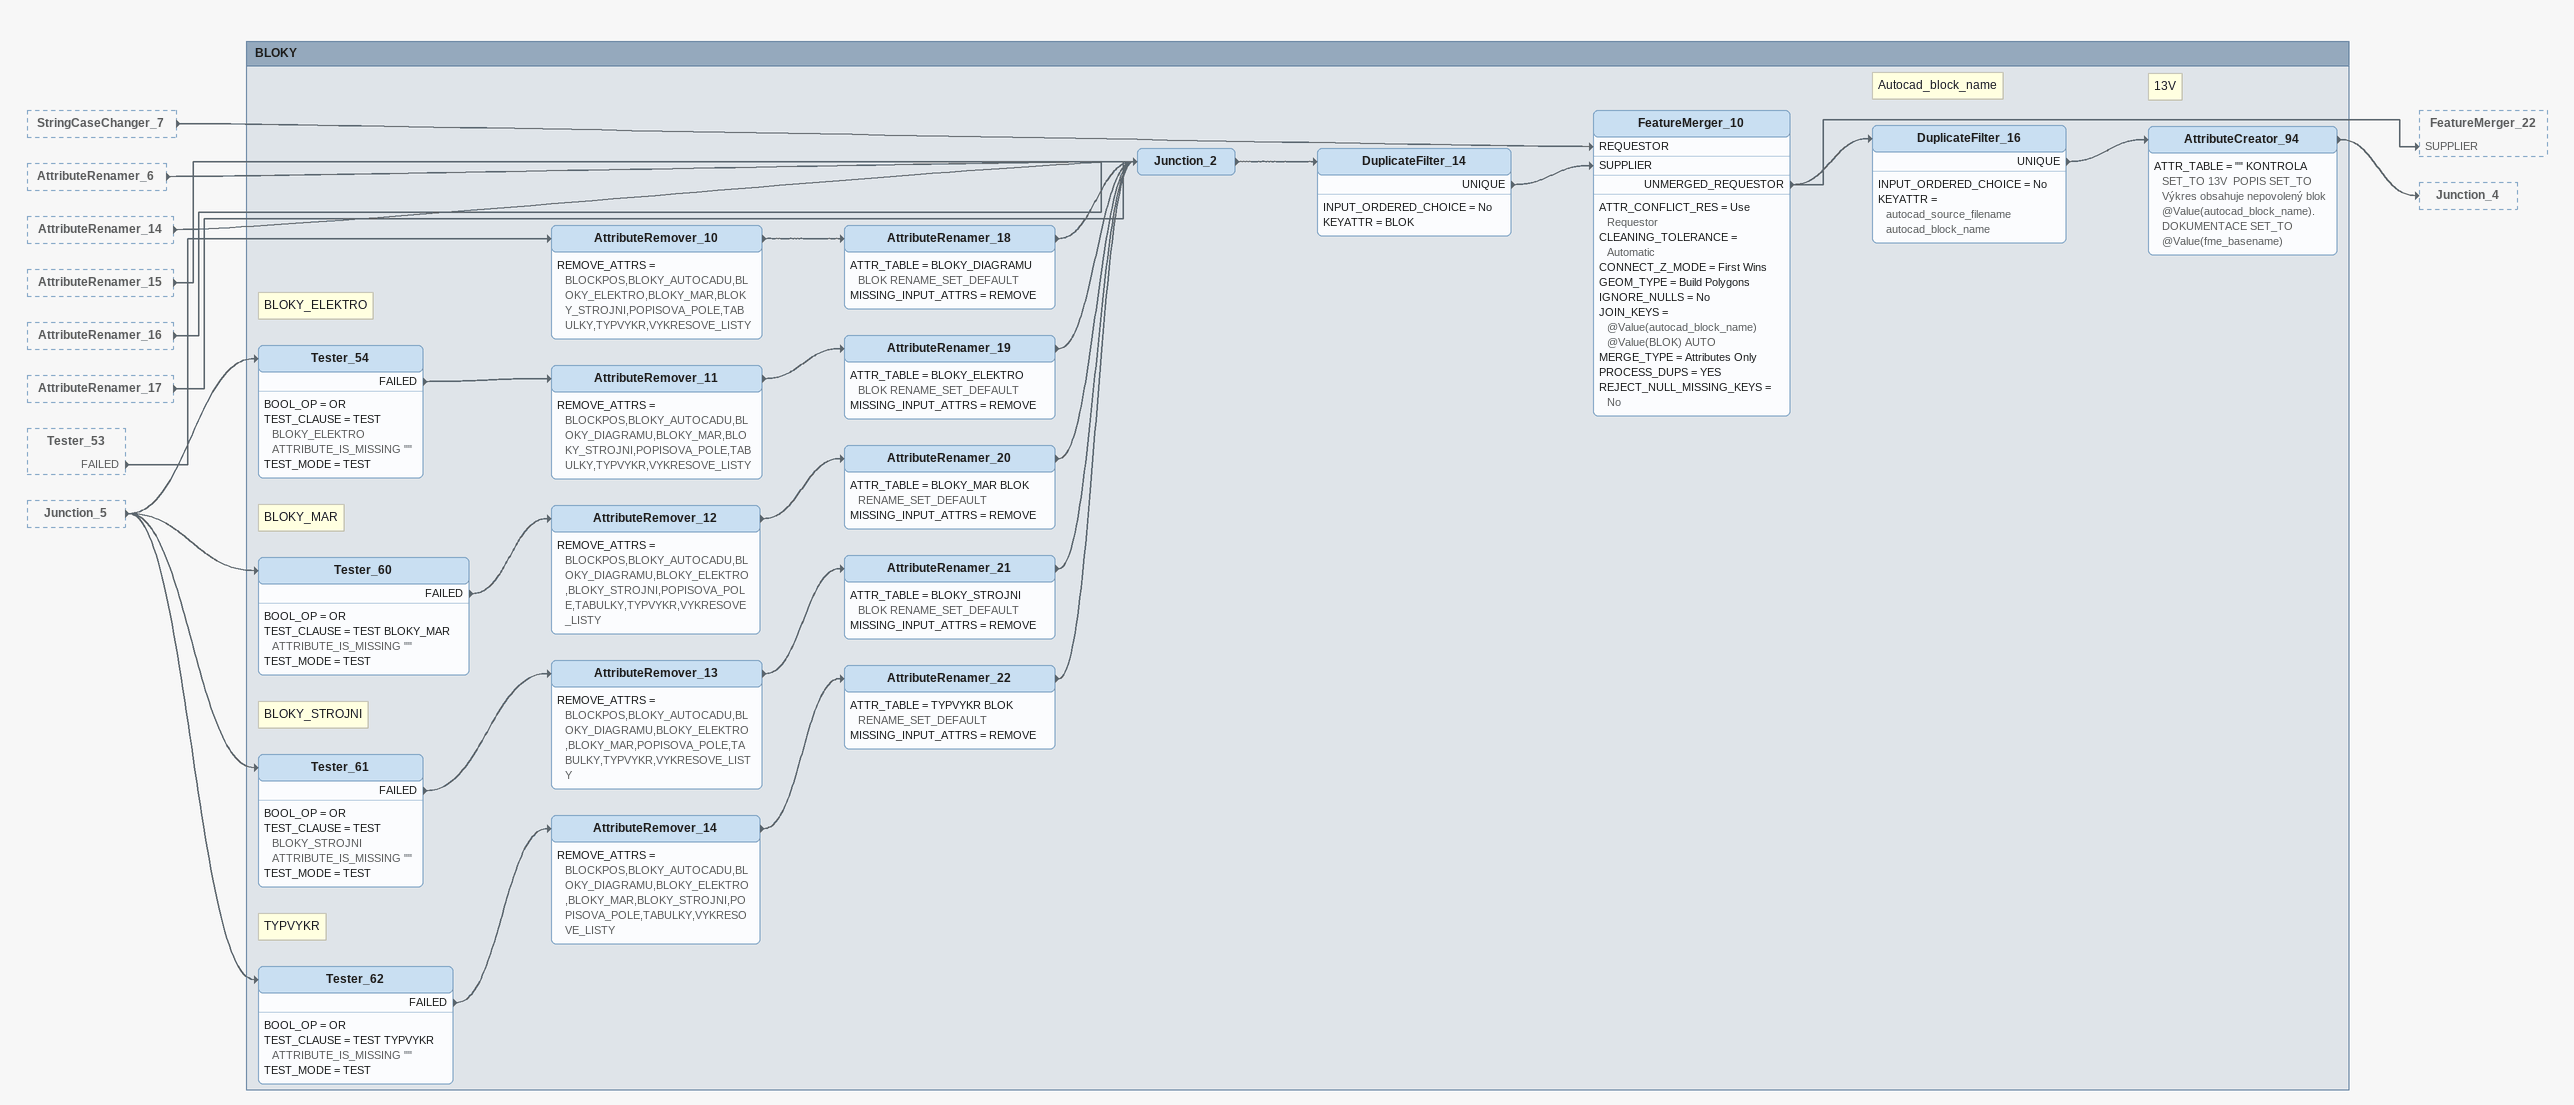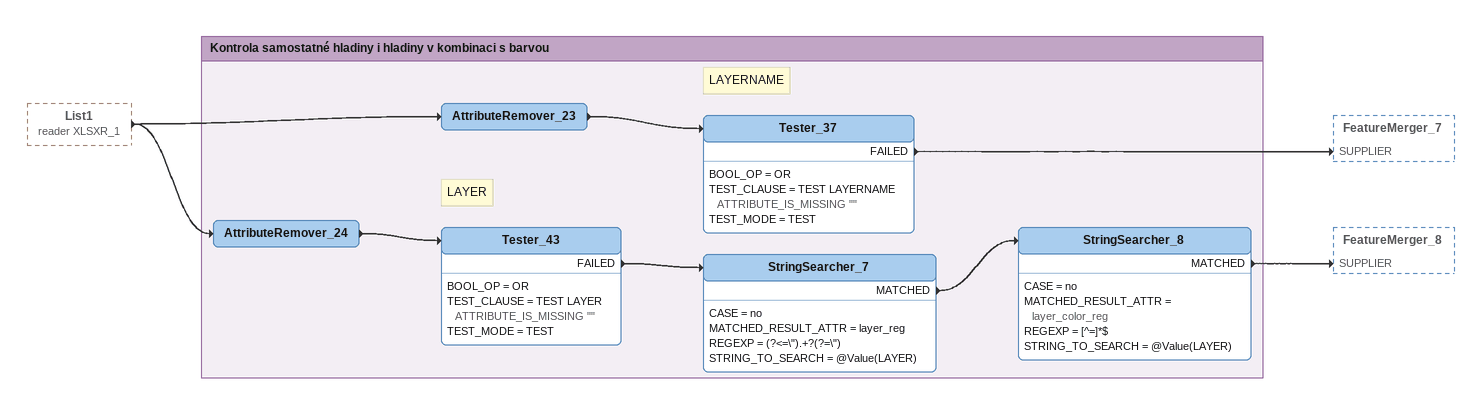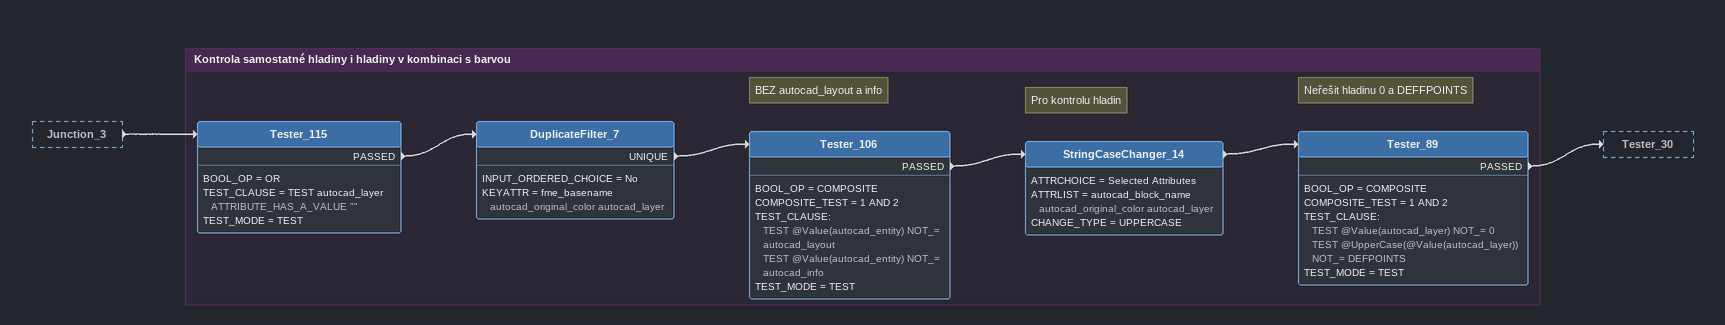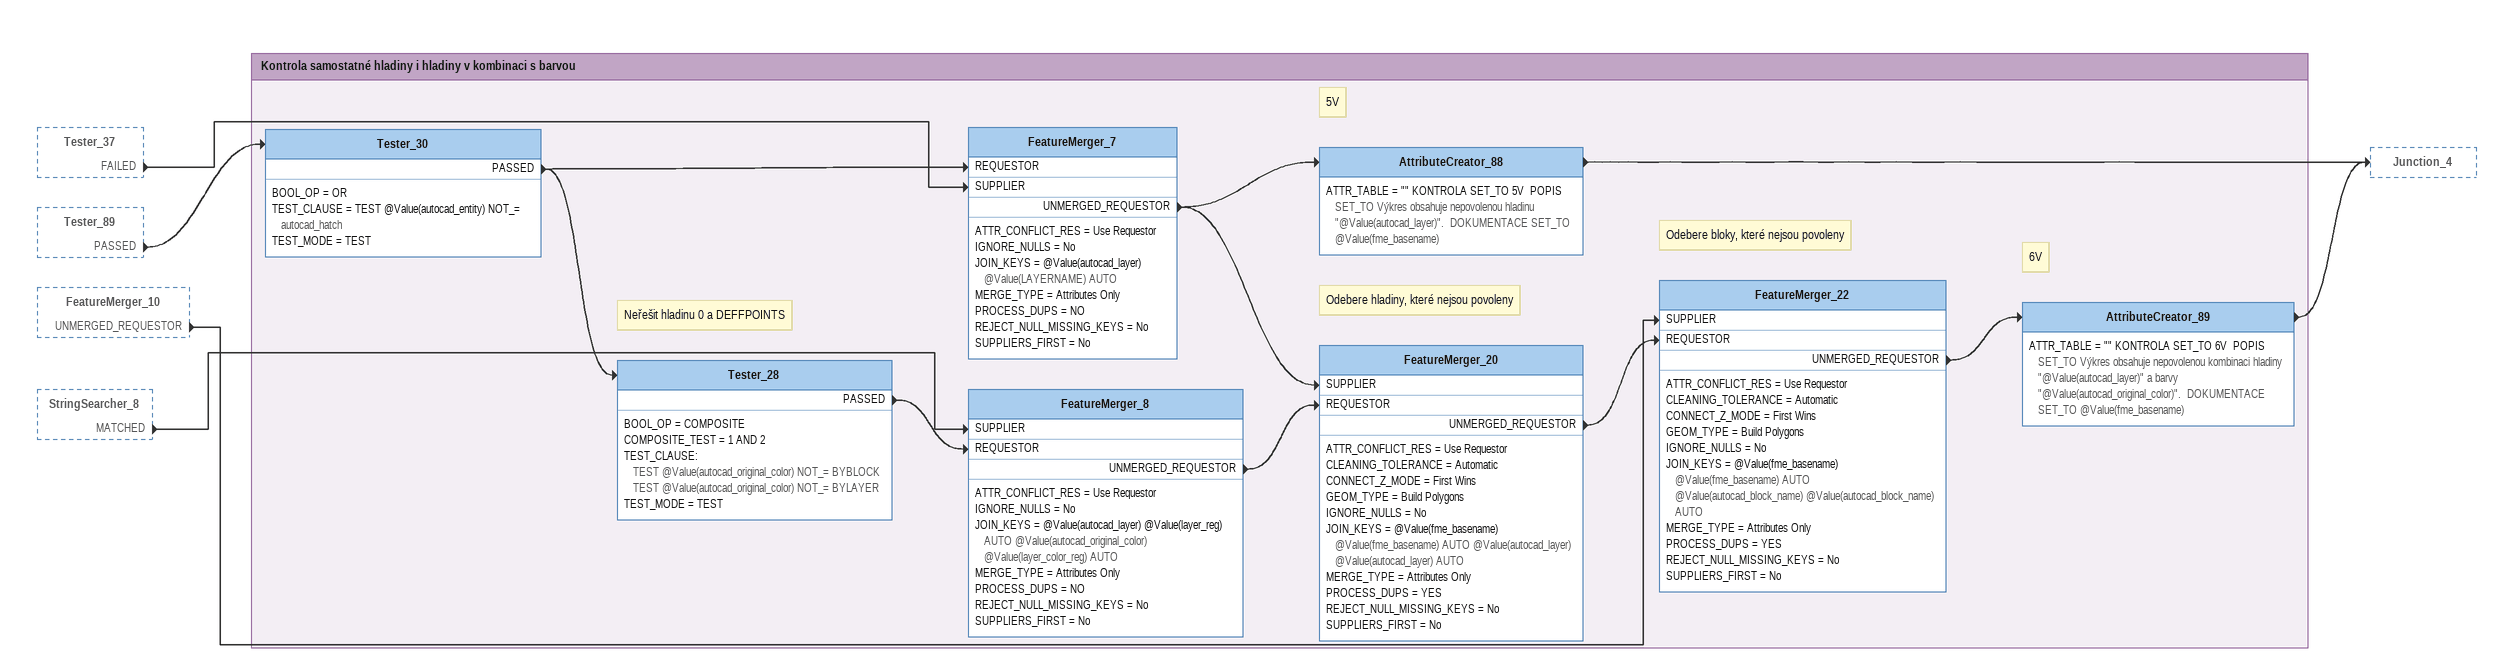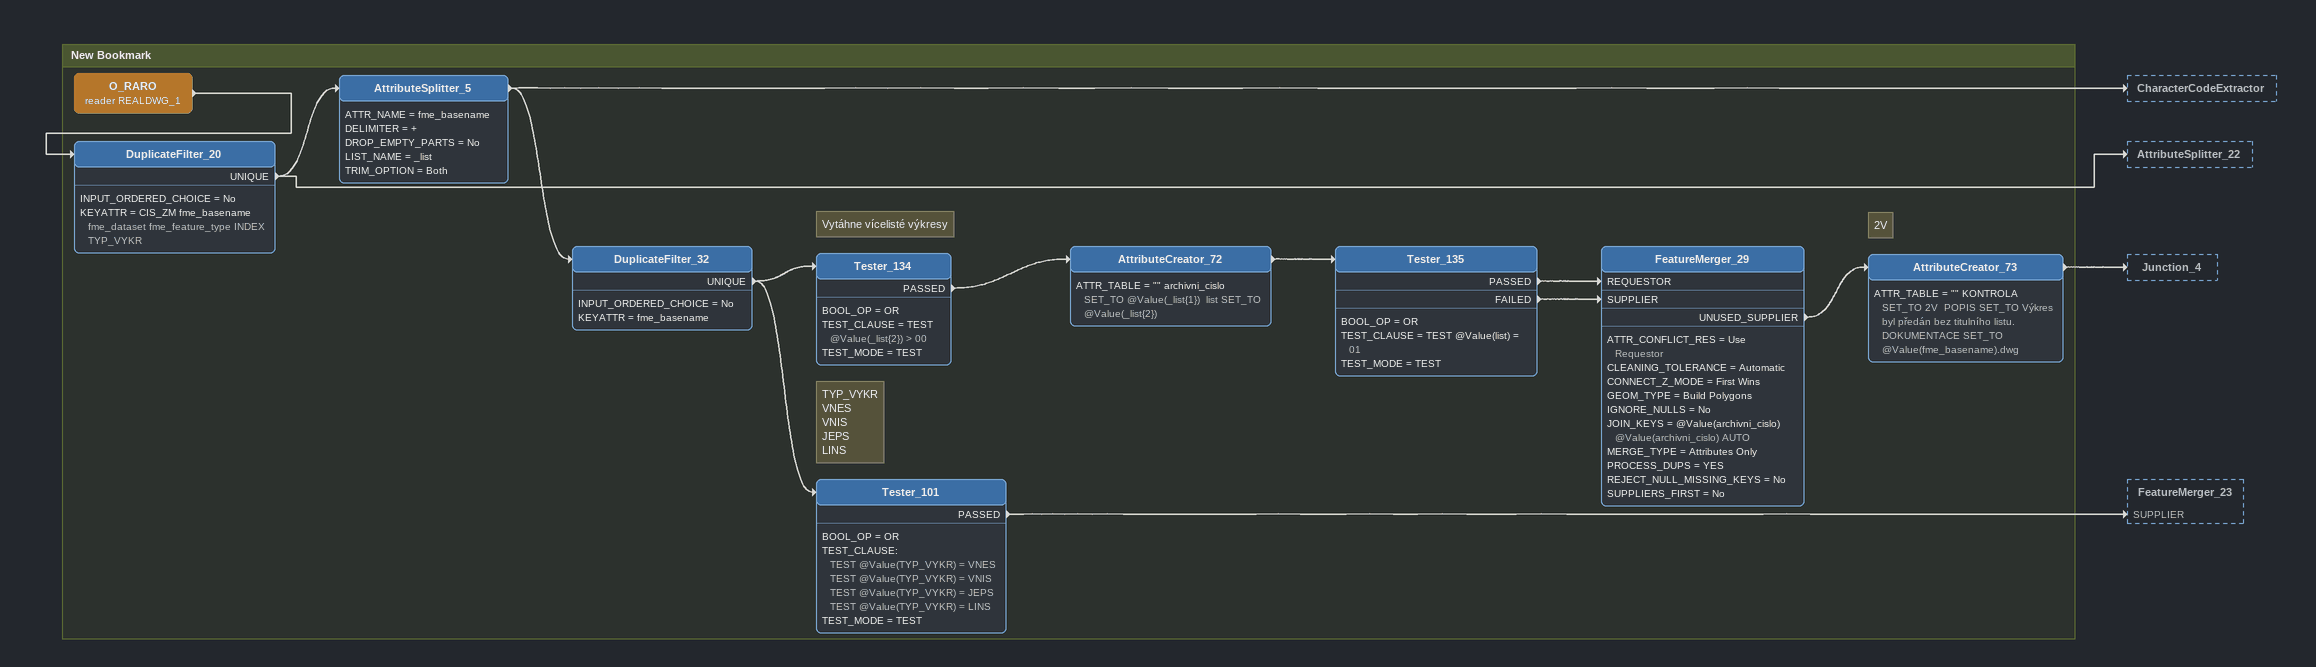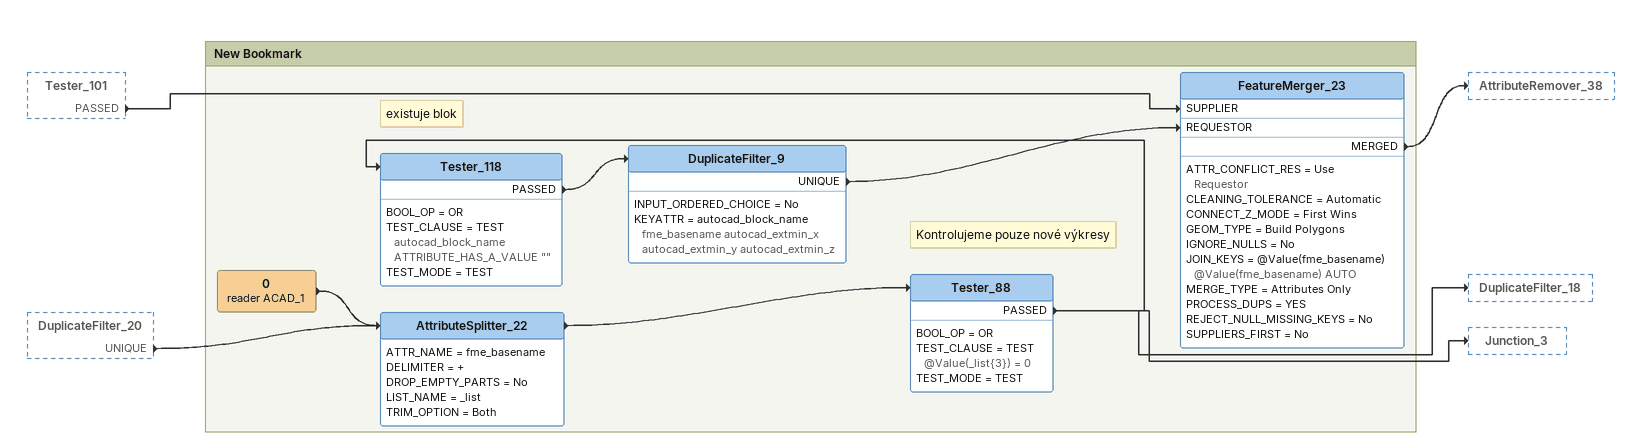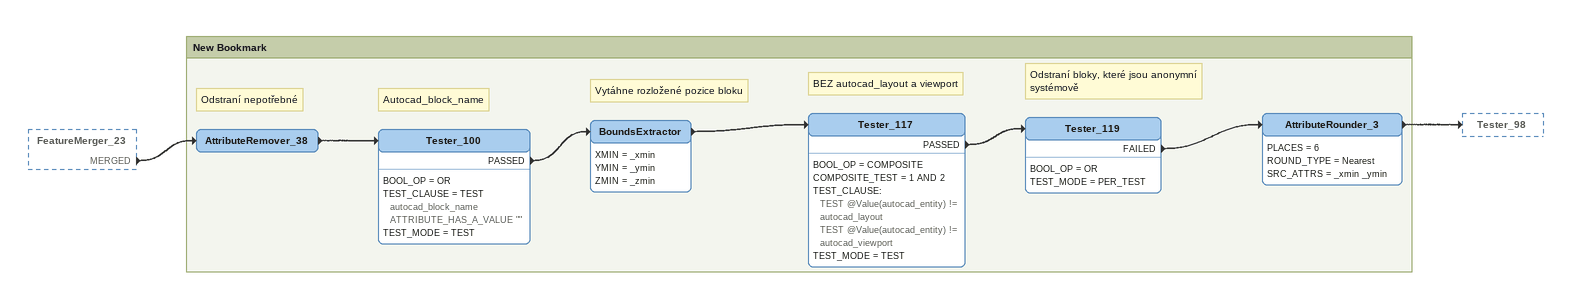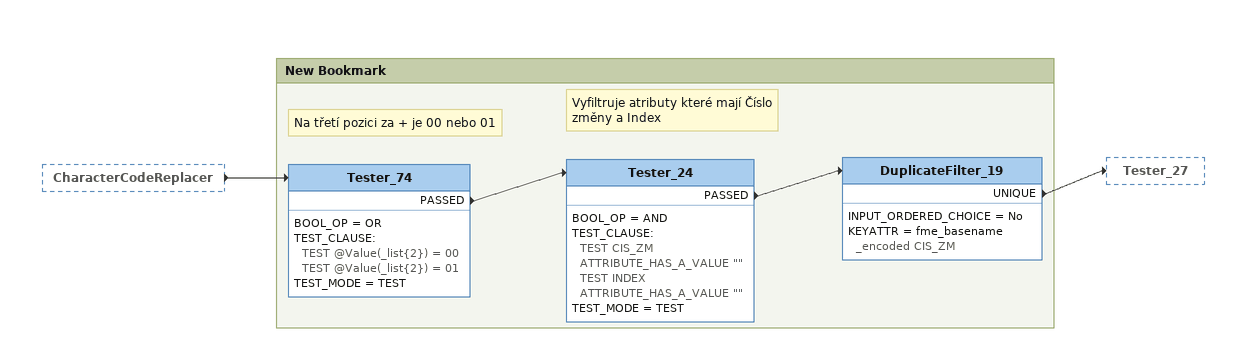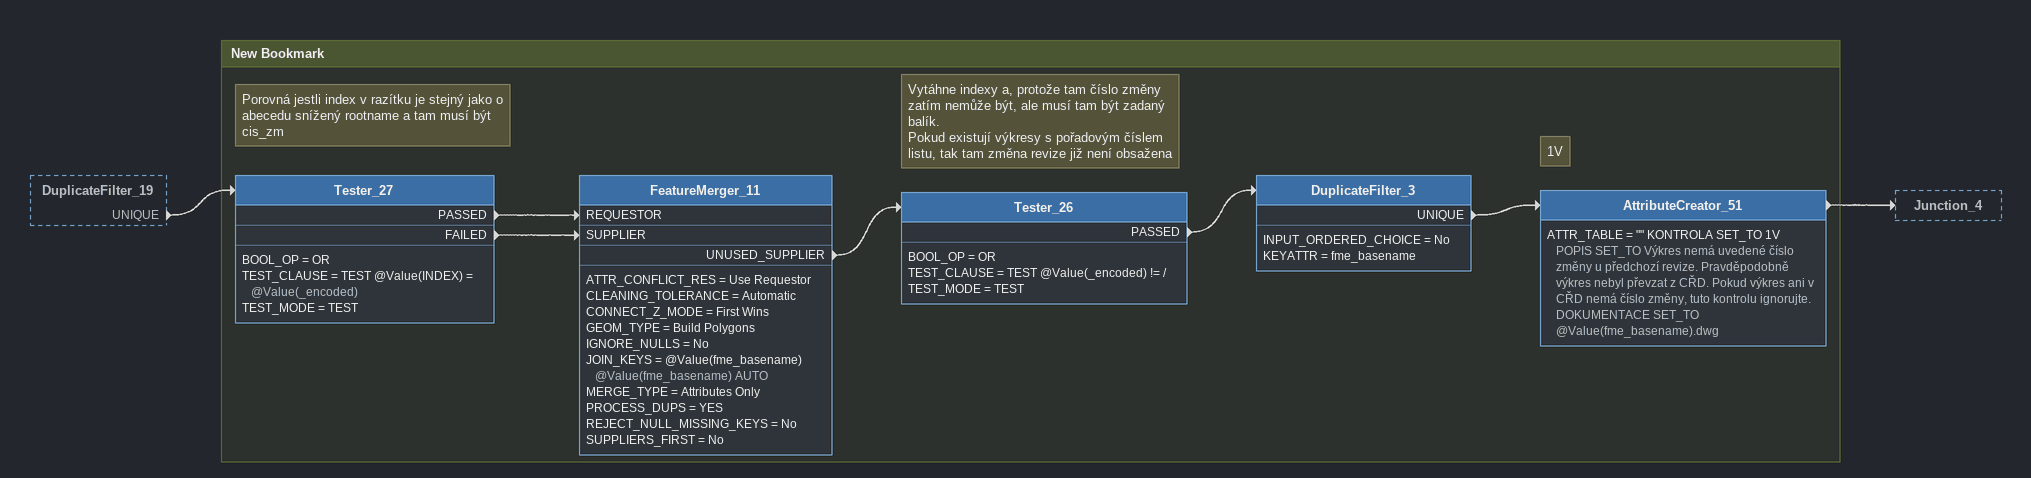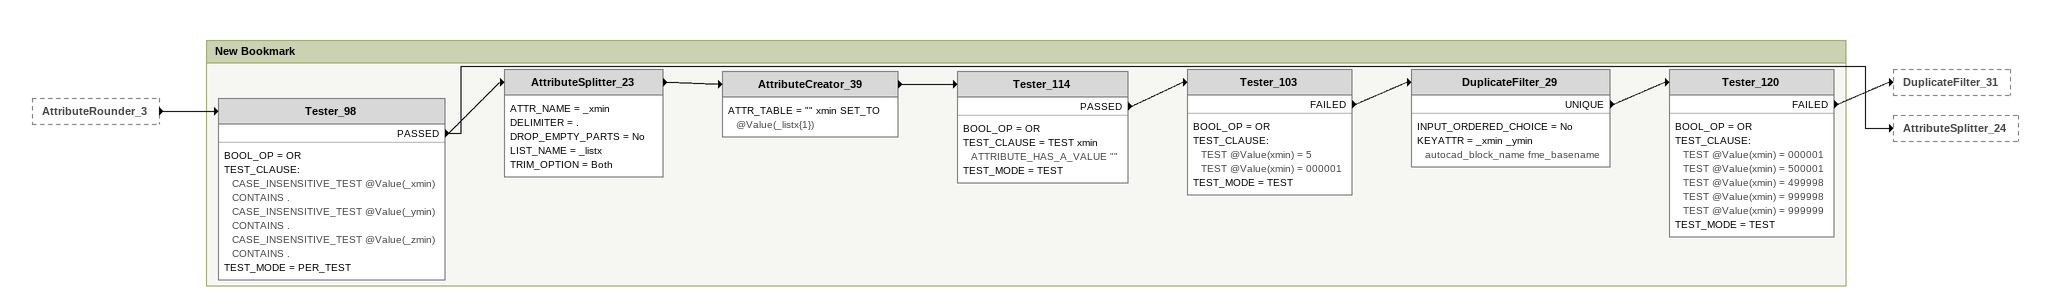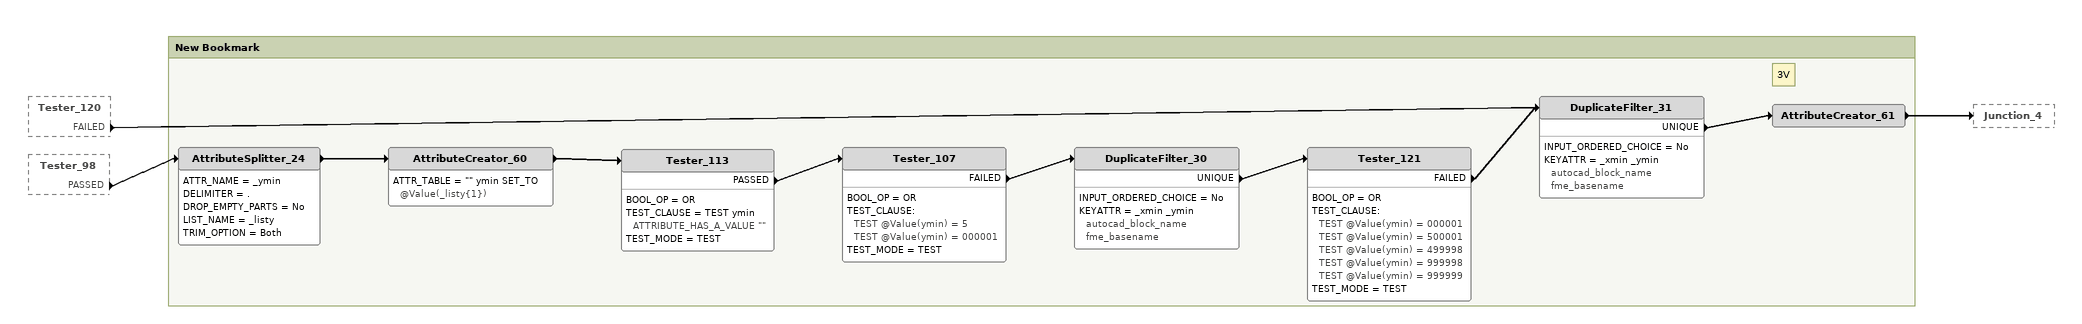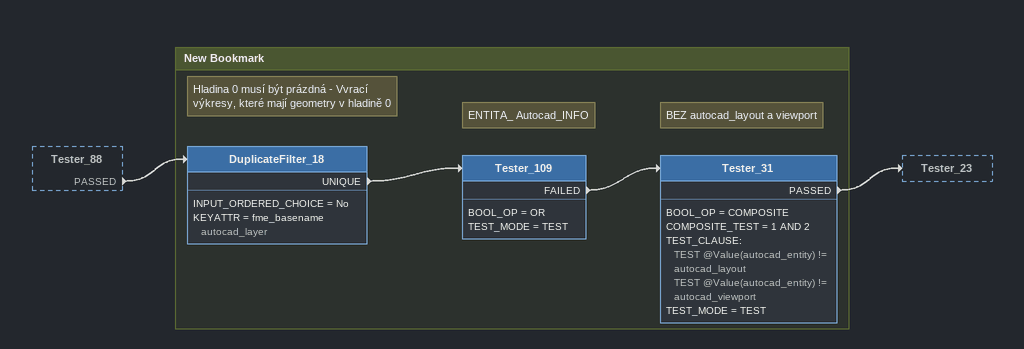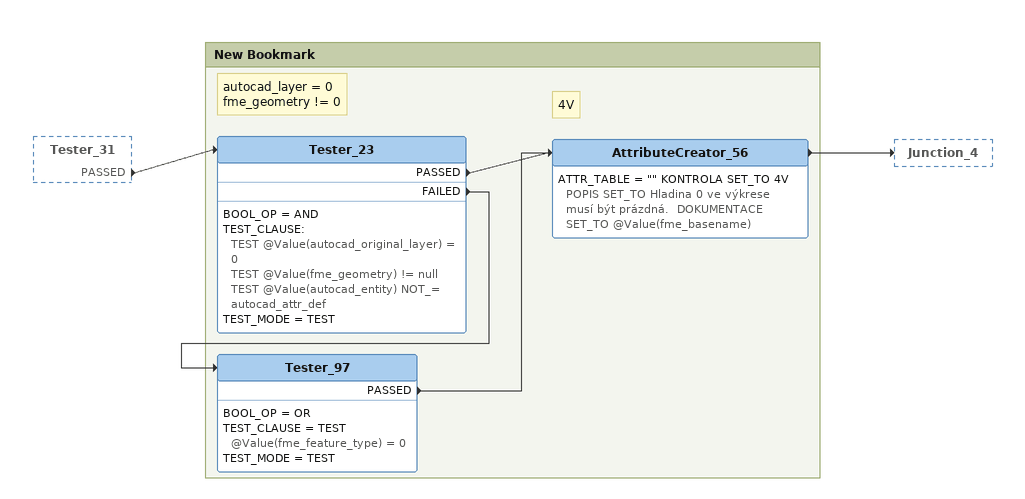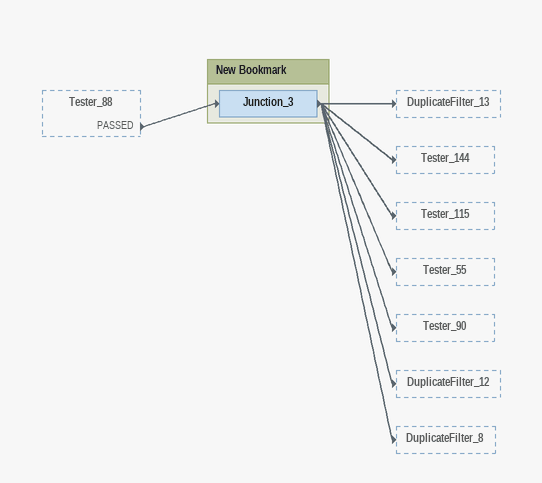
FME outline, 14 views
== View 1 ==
StringCaseChanger_7 [outside]
    -> FeatureMerger_10 [REQUESTOR]
AttributeRenamer_6 [outside]
    -> Junction_2
AttributeRenamer_14 [outside]
    -> Junction_2
AttributeRenamer_15 [outside]
    -> Junction_2
AttributeRenamer_16 [outside]
    -> Junction_2
AttributeRenamer_17 [outside]
    -> Junction_2
Tester_53 [outside]
    FAILED -> AttributeRemover_10
Junction_5 [outside]
    -> Tester_60
    -> Tester_61
    -> Tester_54
    -> Tester_62

Bookmark: BLOKY
AttributeRemover_10
    REMOVE_ATTRS = BLOCKPOS,BLOKY_AUTOCADU,BLOKY_ELEKTRO,BLOKY_MAR,BLOKY_STROJNI,POPISOVA_POLE,TABULKY,TYPVYKR,VYKRESOVE_LISTY
    -> AttributeRenamer_18
AttributeRenamer_18
    ATTR_TABLE = BLOKY_DIAGRAMU BLOK RENAME_SET_DEFAULT
    MISSING_INPUT_ATTRS = REMOVE
    -> Junction_2
Note: BLOKY_ELEKTRO
Tester_54
    BOOL_OP = OR
    TEST_CLAUSE = TEST BLOKY_ELEKTRO ATTRIBUTE_IS_MISSING ""
    TEST_MODE = TEST
    FAILED -> AttributeRemover_11
AttributeRemover_11
    REMOVE_ATTRS = BLOCKPOS,BLOKY_AUTOCADU,BLOKY_DIAGRAMU,BLOKY_MAR,BLOKY_STROJNI,POPISOVA_POLE,TABULKY,TYPVYKR,VYKRESOVE_LISTY
    -> AttributeRenamer_19
AttributeRenamer_19
    ATTR_TABLE = BLOKY_ELEKTRO BLOK RENAME_SET_DEFAULT
    MISSING_INPUT_ATTRS = REMOVE
    -> Junction_2
Note: BLOKY_MAR
Tester_60
    BOOL_OP = OR
    TEST_CLAUSE = TEST BLOKY_MAR ATTRIBUTE_IS_MISSING ""
    TEST_MODE = TEST
    FAILED -> AttributeRemover_12
AttributeRemover_12
    REMOVE_ATTRS = BLOCKPOS,BLOKY_AUTOCADU,BLOKY_DIAGRAMU,BLOKY_ELEKTRO,BLOKY_STROJNI,POPISOVA_POLE,TABULKY,TYPVYKR,VYKRESOVE_LISTY
    -> AttributeRenamer_20
AttributeRenamer_20
    ATTR_TABLE = BLOKY_MAR BLOK RENAME_SET_DEFAULT
    MISSING_INPUT_ATTRS = REMOVE
    -> Junction_2
Note: BLOKY_STROJNI
Tester_61
    BOOL_OP = OR
    TEST_CLAUSE = TEST BLOKY_STROJNI ATTRIBUTE_IS_MISSING ""
    TEST_MODE = TEST
    FAILED -> AttributeRemover_13
AttributeRemover_13
    REMOVE_ATTRS = BLOCKPOS,BLOKY_AUTOCADU,BLOKY_DIAGRAMU,BLOKY_ELEKTRO,BLOKY_MAR,POPISOVA_POLE,TABULKY,TYPVYKR,VYKRESOVE_LISTY
    -> AttributeRenamer_21
AttributeRenamer_21
    ATTR_TABLE = BLOKY_STROJNI BLOK RENAME_SET_DEFAULT
    MISSING_INPUT_ATTRS = REMOVE
    -> Junction_2
Note: TYPVYKR
Tester_62
    BOOL_OP = OR
    TEST_CLAUSE = TEST TYPVYKR ATTRIBUTE_IS_MISSING ""
    TEST_MODE = TEST
    FAILED -> AttributeRemover_14
AttributeRemover_14
    REMOVE_ATTRS = BLOCKPOS,BLOKY_AUTOCADU,BLOKY_DIAGRAMU,BLOKY_ELEKTRO,BLOKY_MAR,BLOKY_STROJNI,POPISOVA_POLE,TABULKY,VYKRESOVE_LISTY
    -> AttributeRenamer_22
AttributeRenamer_22
    ATTR_TABLE = TYPVYKR BLOK RENAME_SET_DEFAULT
    MISSING_INPUT_ATTRS = REMOVE
    -> Junction_2
Junction_2
    -> DuplicateFilter_14
DuplicateFilter_14
    INPUT_ORDERED_CHOICE = No
    KEYATTR = BLOK
    UNIQUE -> FeatureMerger_10 [SUPPLIER]
FeatureMerger_10
    ATTR_CONFLICT_RES = Use Requestor
    CLEANING_TOLERANCE = Automatic
    CONNECT_Z_MODE = First Wins
    GEOM_TYPE = Build Polygons
    IGNORE_NULLS = No
    JOIN_KEYS = @Value(autocad_block_name) @Value(BLOK) AUTO
    MERGE_TYPE = Attributes Only
    PROCESS_DUPS = YES
    REJECT_NULL_MISSING_KEYS = No
    UNMERGED_REQUESTOR -> DuplicateFilter_16
    UNMERGED_REQUESTOR -> FeatureMerger_22 [SUPPLIER]
Note: Autocad_block_name
DuplicateFilter_16
    INPUT_ORDERED_CHOICE = No
    KEYATTR = autocad_source_filename autocad_block_name
    UNIQUE -> AttributeCreator_94
Note: 13V
AttributeCreator_94
    ATTR_TABLE = "" KONTROLA SET_TO 13V  POPIS SET_TO Výkres obsahuje nepovolený blok @Value(autocad_block_name).   DOKUMENTACE SET_TO @Value(fme_basename)
    -> Junction_4

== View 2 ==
List1 (reader XLSXR_1) [outside]
    -> AttributeRemover_23
    -> AttributeRemover_24

Bookmark: Kontrola samostatné hladiny i hladiny v kombinaci s barvou
AttributeRemover_23
    -> Tester_37
Note: LAYERNAME
Tester_37
    BOOL_OP = OR
    TEST_CLAUSE = TEST LAYERNAME ATTRIBUTE_IS_MISSING ""
    TEST_MODE = TEST
    FAILED -> FeatureMerger_7 [SUPPLIER]
AttributeRemover_24
    -> Tester_43
Note: LAYER
Tester_43
    BOOL_OP = OR
    TEST_CLAUSE = TEST LAYER ATTRIBUTE_IS_MISSING ""
    TEST_MODE = TEST
    FAILED -> StringSearcher_7
StringSearcher_7
    CASE = no
    MATCHED_RESULT_ATTR = layer_reg
    REGEXP = (?<=\").+?(?=\")
    STRING_TO_SEARCH = @Value(LAYER)
    MATCHED -> StringSearcher_8
StringSearcher_8
    CASE = no
    MATCHED_RESULT_ATTR = layer_color_reg
    REGEXP = [^=]*$
    STRING_TO_SEARCH = @Value(LAYER)
    MATCHED -> FeatureMerger_8 [SUPPLIER]

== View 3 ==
Junction_3 [outside]
    -> Tester_115

Bookmark: Kontrola samostatné hladiny i hladiny v kombinaci s barvou
Tester_115
    BOOL_OP = OR
    TEST_CLAUSE = TEST autocad_layer ATTRIBUTE_HAS_A_VALUE ""
    TEST_MODE = TEST
    PASSED -> DuplicateFilter_7
DuplicateFilter_7
    INPUT_ORDERED_CHOICE = No
    KEYATTR = fme_basename autocad_original_color autocad_layer
    UNIQUE -> Tester_106
Note: BEZ autocad_layout a info
Tester_106
    BOOL_OP = COMPOSITE
    COMPOSITE_TEST = 1 AND 2
    TEST_CLAUSE:
      TEST @Value(autocad_entity) NOT_= autocad_layout
      TEST @Value(autocad_entity) NOT_= autocad_info
    TEST_MODE = TEST
    PASSED -> StringCaseChanger_14
Note: Pro kontrolu hladin
StringCaseChanger_14
    ATTRCHOICE = Selected Attributes
    ATTRLIST = autocad_block_name autocad_original_color autocad_layer
    CHANGE_TYPE = UPPERCASE
    -> Tester_89
Note: Neřešit hladinu 0 a DEFFPOINTS
Tester_89
    BOOL_OP = COMPOSITE
    COMPOSITE_TEST = 1 AND 2
    TEST_CLAUSE:
      TEST @Value(autocad_layer) NOT_= 0
      TEST @UpperCase(@Value(autocad_layer)) NOT_= DEFPOINTS
    TEST_MODE = TEST
    PASSED -> Tester_30

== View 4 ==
Tester_37 [outside]
    FAILED -> FeatureMerger_7 [SUPPLIER]
Tester_89 [outside]
    PASSED -> Tester_30
FeatureMerger_10 [outside]
    UNMERGED_REQUESTOR -> FeatureMerger_22 [SUPPLIER]
StringSearcher_8 [outside]
    MATCHED -> FeatureMerger_8 [SUPPLIER]

Bookmark: Kontrola samostatné hladiny i hladiny v kombinaci s barvou
Tester_30
    BOOL_OP = OR
    TEST_CLAUSE = TEST @Value(autocad_entity) NOT_= autocad_hatch
    TEST_MODE = TEST
    PASSED -> Tester_28
    PASSED -> FeatureMerger_7 [REQUESTOR]
FeatureMerger_7
    ATTR_CONFLICT_RES = Use Requestor
    IGNORE_NULLS = No
    JOIN_KEYS = @Value(autocad_layer) @Value(LAYERNAME) AUTO
    MERGE_TYPE = Attributes Only
    PROCESS_DUPS = NO
    REJECT_NULL_MISSING_KEYS = No
    SUPPLIERS_FIRST = No
    UNMERGED_REQUESTOR -> FeatureMerger_20 [SUPPLIER]
    UNMERGED_REQUESTOR -> AttributeCreator_88
Note: 5V
AttributeCreator_88
    ATTR_TABLE = "" KONTROLA SET_TO 5V  POPIS SET_TO Výkres obsahuje nepovolenou hladinu "@Value(autocad_layer)".  DOKUMENTACE SET_TO @Value(fme_basename)
    -> Junction_4
Note: Neřešit hladinu 0 a DEFFPOINTS
Tester_28
    BOOL_OP = COMPOSITE
    COMPOSITE_TEST = 1 AND 2
    TEST_CLAUSE:
      TEST @Value(autocad_original_color) NOT_= BYBLOCK
      TEST @Value(autocad_original_color) NOT_= BYLAYER
    TEST_MODE = TEST
    PASSED -> FeatureMerger_8 [REQUESTOR]
FeatureMerger_8
    ATTR_CONFLICT_RES = Use Requestor
    IGNORE_NULLS = No
    JOIN_KEYS = @Value(autocad_layer) @Value(layer_reg) AUTO @Value(autocad_original_color) @Value(layer_color_reg) AUTO
    MERGE_TYPE = Attributes Only
    PROCESS_DUPS = NO
    REJECT_NULL_MISSING_KEYS = No
    SUPPLIERS_FIRST = No
    UNMERGED_REQUESTOR -> FeatureMerger_20 [REQUESTOR]
Note: Odebere hladiny, které nejsou povoleny
FeatureMerger_20
    ATTR_CONFLICT_RES = Use Requestor
    CLEANING_TOLERANCE = Automatic
    CONNECT_Z_MODE = First Wins
    GEOM_TYPE = Build Polygons
    IGNORE_NULLS = No
    JOIN_KEYS = @Value(fme_basename) @Value(fme_basename) AUTO @Value(autocad_layer) @Value(autocad_layer) AUTO
    MERGE_TYPE = Attributes Only
    PROCESS_DUPS = YES
    REJECT_NULL_MISSING_KEYS = No
    SUPPLIERS_FIRST = No
    UNMERGED_REQUESTOR -> FeatureMerger_22 [REQUESTOR]
Note: Odebere bloky, které nejsou povoleny
FeatureMerger_22
    ATTR_CONFLICT_RES = Use Requestor
    CLEANING_TOLERANCE = Automatic
    CONNECT_Z_MODE = First Wins
    GEOM_TYPE = Build Polygons
    IGNORE_NULLS = No
    JOIN_KEYS = @Value(fme_basename) @Value(fme_basename) AUTO @Value(autocad_block_name) @Value(autocad_block_name) AUTO
    MERGE_TYPE = Attributes Only
    PROCESS_DUPS = YES
    REJECT_NULL_MISSING_KEYS = No
    SUPPLIERS_FIRST = No
    UNMERGED_REQUESTOR -> AttributeCreator_89
Note: 6V
AttributeCreator_89
    ATTR_TABLE = "" KONTROLA SET_TO 6V  POPIS SET_TO Výkres obsahuje nepovolenou kombinaci hladiny "@Value(autocad_layer)" a barvy "@Value(autocad_original_color)".  DOKUMENTACE SET_TO @Value(fme_basename)
    -> Junction_4

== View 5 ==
Bookmark: New Bookmark
O_RARO (reader REALDWG_1)
    -> DuplicateFilter_20
DuplicateFilter_20
    INPUT_ORDERED_CHOICE = No
    KEYATTR = CIS_ZM fme_basename fme_dataset fme_feature_type INDEX TYP_VYKR
    UNIQUE -> AttributeSplitter_5
    UNIQUE -> AttributeSplitter_22
AttributeSplitter_5
    ATTR_NAME = fme_basename
    DELIMITER = +
    DROP_EMPTY_PARTS = No
    LIST_NAME = _list
    TRIM_OPTION = Both
    -> CharacterCodeExtractor
    -> DuplicateFilter_32
DuplicateFilter_32
    INPUT_ORDERED_CHOICE = No
    KEYATTR = fme_basename
    UNIQUE -> Tester_134
    UNIQUE -> Tester_101
Note: Vytáhne vícelisté výkresy
Tester_134
    BOOL_OP = OR
    TEST_CLAUSE = TEST @Value(_list{2}) > 00
    TEST_MODE = TEST
    PASSED -> AttributeCreator_72
AttributeCreator_72
    ATTR_TABLE = "" archivni_cislo SET_TO @Value(_list{1})  list SET_TO @Value(_list{2})
    -> Tester_135
Tester_135
    BOOL_OP = OR
    TEST_CLAUSE = TEST @Value(list) = 01
    TEST_MODE = TEST
    PASSED -> FeatureMerger_29 [REQUESTOR]
    FAILED -> FeatureMerger_29 [SUPPLIER]
FeatureMerger_29
    ATTR_CONFLICT_RES = Use Requestor
    CLEANING_TOLERANCE = Automatic
    CONNECT_Z_MODE = First Wins
    GEOM_TYPE = Build Polygons
    IGNORE_NULLS = No
    JOIN_KEYS = @Value(archivni_cislo) @Value(archivni_cislo) AUTO
    MERGE_TYPE = Attributes Only
    PROCESS_DUPS = YES
    REJECT_NULL_MISSING_KEYS = No
    SUPPLIERS_FIRST = No
    UNUSED_SUPPLIER -> AttributeCreator_73
Note: 2V
AttributeCreator_73
    ATTR_TABLE = "" KONTROLA SET_TO 2V  POPIS SET_TO Výkres byl předán bez titulního listu.  DOKUMENTACE SET_TO @Value(fme_basename).dwg
    -> Junction_4
Note: TYP_VYKR / VNES / VNIS / JEPS / LINS
Tester_101
    BOOL_OP = OR
    TEST_CLAUSE:
      TEST @Value(TYP_VYKR) = VNES
      TEST @Value(TYP_VYKR) = VNIS
      TEST @Value(TYP_VYKR) = JEPS
      TEST @Value(TYP_VYKR) = LINS
    TEST_MODE = TEST
    PASSED -> FeatureMerger_23 [SUPPLIER]

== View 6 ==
Tester_101 [outside]
    PASSED -> FeatureMerger_23 [SUPPLIER]
DuplicateFilter_20 [outside]
    UNIQUE -> AttributeSplitter_22

Bookmark: New Bookmark
0 (reader ACAD_1)
    -> AttributeSplitter_22
AttributeSplitter_22
    ATTR_NAME = fme_basename
    DELIMITER = +
    DROP_EMPTY_PARTS = No
    LIST_NAME = _list
    TRIM_OPTION = Both
    -> Tester_88
Note: Kontrolujeme pouze nové výkresy
Tester_88
    BOOL_OP = OR
    TEST_CLAUSE = TEST @Value(_list{3}) = 0
    TEST_MODE = TEST
    PASSED -> DuplicateFilter_18
    PASSED -> Tester_118
    PASSED -> Junction_3
Note: existuje blok
Tester_118
    BOOL_OP = OR
    TEST_CLAUSE = TEST autocad_block_name ATTRIBUTE_HAS_A_VALUE ""
    TEST_MODE = TEST
    PASSED -> DuplicateFilter_9
DuplicateFilter_9
    INPUT_ORDERED_CHOICE = No
    KEYATTR = autocad_block_name fme_basename autocad_extmin_x autocad_extmin_y autocad_extmin_z
    UNIQUE -> FeatureMerger_23 [REQUESTOR]
FeatureMerger_23
    ATTR_CONFLICT_RES = Use Requestor
    CLEANING_TOLERANCE = Automatic
    CONNECT_Z_MODE = First Wins
    GEOM_TYPE = Build Polygons
    IGNORE_NULLS = No
    JOIN_KEYS = @Value(fme_basename) @Value(fme_basename) AUTO
    MERGE_TYPE = Attributes Only
    PROCESS_DUPS = YES
    REJECT_NULL_MISSING_KEYS = No
    SUPPLIERS_FIRST = No
    MERGED -> AttributeRemover_38

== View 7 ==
FeatureMerger_23 [outside]
    MERGED -> AttributeRemover_38

Bookmark: New Bookmark
Note: Odstraní nepotřebné
AttributeRemover_38
    -> Tester_100
Note: Autocad_block_name
Tester_100
    BOOL_OP = OR
    TEST_CLAUSE = TEST autocad_block_name ATTRIBUTE_HAS_A_VALUE ""
    TEST_MODE = TEST
    PASSED -> BoundsExtractor
Note: Vytáhne rozložené pozice bloku
BoundsExtractor
    XMIN = _xmin
    YMIN = _ymin
    ZMIN = _zmin
    -> Tester_117
Note: BEZ autocad_layout a viewport
Tester_117
    BOOL_OP = COMPOSITE
    COMPOSITE_TEST = 1 AND 2
    TEST_CLAUSE:
      TEST @Value(autocad_entity) != autocad_layout
      TEST @Value(autocad_entity) != autocad_viewport
    TEST_MODE = TEST
    PASSED -> Tester_119
Note: Odstraní bloky, které jsou anonymní systémově
Tester_119
    BOOL_OP = OR
    TEST_MODE = PER_TEST
    FAILED -> AttributeRounder_3
AttributeRounder_3
    PLACES = 6
    ROUND_TYPE = Nearest
    SRC_ATTRS = _xmin _ymin
    -> Tester_98

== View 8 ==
CharacterCodeReplacer [outside]
    -> Tester_74

Bookmark: New Bookmark
Note: Na třetí pozici za + je 00 nebo 01
Tester_74
    BOOL_OP = OR
    TEST_CLAUSE:
      TEST @Value(_list{2}) = 00
      TEST @Value(_list{2}) = 01
    TEST_MODE = TEST
    PASSED -> Tester_24
Note: Vyfiltruje atributy které mají Číslo změny a Index
Tester_24
    BOOL_OP = AND
    TEST_CLAUSE:
      TEST CIS_ZM ATTRIBUTE_HAS_A_VALUE ""
      TEST INDEX ATTRIBUTE_HAS_A_VALUE ""
    TEST_MODE = TEST
    PASSED -> DuplicateFilter_19
DuplicateFilter_19
    INPUT_ORDERED_CHOICE = No
    KEYATTR = fme_basename _encoded CIS_ZM
    UNIQUE -> Tester_27

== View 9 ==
DuplicateFilter_19 [outside]
    UNIQUE -> Tester_27

Bookmark: New Bookmark
Note: Porovná jestli index v razítku je stejný jako o abecedu snížený rootname a tam musí být cis_zm
Tester_27
    BOOL_OP = OR
    TEST_CLAUSE = TEST @Value(INDEX) = @Value(_encoded)
    TEST_MODE = TEST
    PASSED -> FeatureMerger_11 [REQUESTOR]
    FAILED -> FeatureMerger_11 [SUPPLIER]
FeatureMerger_11
    ATTR_CONFLICT_RES = Use Requestor
    CLEANING_TOLERANCE = Automatic
    CONNECT_Z_MODE = First Wins
    GEOM_TYPE = Build Polygons
    IGNORE_NULLS = No
    JOIN_KEYS = @Value(fme_basename) @Value(fme_basename) AUTO
    MERGE_TYPE = Attributes Only
    PROCESS_DUPS = YES
    REJECT_NULL_MISSING_KEYS = No
    SUPPLIERS_FIRST = No
    UNUSED_SUPPLIER -> Tester_26
Note: Vytáhne indexy a, protože tam číslo změny zatím nemůže být, ale musí tam být zadaný balík. / Pokud existují výkresy s pořadovým číslem listu, tak tam změna revize již není obsažena
Tester_26
    BOOL_OP = OR
    TEST_CLAUSE = TEST @Value(_encoded) != /
    TEST_MODE = TEST
    PASSED -> DuplicateFilter_3
DuplicateFilter_3
    INPUT_ORDERED_CHOICE = No
    KEYATTR = fme_basename
    UNIQUE -> AttributeCreator_51
Note: 1V
AttributeCreator_51
    ATTR_TABLE = "" KONTROLA SET_TO 1V  POPIS SET_TO Výkres nemá uvedené číslo změny u předchozí revize. Pravděpodobně výkres nebyl převzat z CŘD. Pokud výkres ani v CŘD nemá číslo změny, tuto kontrolu ignorujte.  DOKUMENTACE SET_TO @Value(fme_basename).dwg
    -> Junction_4

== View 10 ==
AttributeRounder_3 [outside]
    -> Tester_98

Bookmark: New Bookmark
Tester_98
    BOOL_OP = OR
    TEST_CLAUSE:
      CASE_INSENSITIVE_TEST @Value(_xmin) CONTAINS .
      CASE_INSENSITIVE_TEST @Value(_ymin) CONTAINS .
      CASE_INSENSITIVE_TEST @Value(_zmin) CONTAINS .
    TEST_MODE = PER_TEST
    PASSED -> AttributeSplitter_23
    PASSED -> AttributeSplitter_24
AttributeSplitter_23
    ATTR_NAME = _xmin
    DELIMITER = .
    DROP_EMPTY_PARTS = No
    LIST_NAME = _listx
    TRIM_OPTION = Both
    -> AttributeCreator_39
AttributeCreator_39
    ATTR_TABLE = "" xmin SET_TO @Value(_listx{1})
    -> Tester_114
Tester_114
    BOOL_OP = OR
    TEST_CLAUSE = TEST xmin ATTRIBUTE_HAS_A_VALUE ""
    TEST_MODE = TEST
    PASSED -> Tester_103
Tester_103
    BOOL_OP = OR
    TEST_CLAUSE:
      TEST @Value(xmin) = 5
      TEST @Value(xmin) = 000001
    TEST_MODE = TEST
    FAILED -> DuplicateFilter_29
DuplicateFilter_29
    INPUT_ORDERED_CHOICE = No
    KEYATTR = _xmin _ymin autocad_block_name fme_basename
    UNIQUE -> Tester_120
Tester_120
    BOOL_OP = OR
    TEST_CLAUSE:
      TEST @Value(xmin) = 000001
      TEST @Value(xmin) = 500001
      TEST @Value(xmin) = 499998
      TEST @Value(xmin) = 999998
      TEST @Value(xmin) = 999999
    TEST_MODE = TEST
    FAILED -> DuplicateFilter_31

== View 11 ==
Tester_120 [outside]
    FAILED -> DuplicateFilter_31
Tester_98 [outside]
    PASSED -> AttributeSplitter_24

Bookmark: New Bookmark
AttributeSplitter_24
    ATTR_NAME = _ymin
    DELIMITER = .
    DROP_EMPTY_PARTS = No
    LIST_NAME = _listy
    TRIM_OPTION = Both
    -> AttributeCreator_60
AttributeCreator_60
    ATTR_TABLE = "" ymin SET_TO @Value(_listy{1})
    -> Tester_113
Tester_113
    BOOL_OP = OR
    TEST_CLAUSE = TEST ymin ATTRIBUTE_HAS_A_VALUE ""
    TEST_MODE = TEST
    PASSED -> Tester_107
Tester_107
    BOOL_OP = OR
    TEST_CLAUSE:
      TEST @Value(ymin) = 5
      TEST @Value(ymin) = 000001
    TEST_MODE = TEST
    FAILED -> DuplicateFilter_30
DuplicateFilter_30
    INPUT_ORDERED_CHOICE = No
    KEYATTR = _xmin _ymin autocad_block_name fme_basename
    UNIQUE -> Tester_121
Tester_121
    BOOL_OP = OR
    TEST_CLAUSE:
      TEST @Value(ymin) = 000001
      TEST @Value(ymin) = 500001
      TEST @Value(ymin) = 499998
      TEST @Value(ymin) = 999998
      TEST @Value(ymin) = 999999
    TEST_MODE = TEST
    FAILED -> DuplicateFilter_31
DuplicateFilter_31
    INPUT_ORDERED_CHOICE = No
    KEYATTR = _xmin _ymin autocad_block_name fme_basename
    UNIQUE -> AttributeCreator_61
Note: 3V
AttributeCreator_61
    -> Junction_4

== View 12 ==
Tester_88 [outside]
    PASSED -> DuplicateFilter_18

Bookmark: New Bookmark
Note: Hladina 0 musí být prázdná - Vvrací výkresy, které mají geometry v hladině 0
DuplicateFilter_18
    INPUT_ORDERED_CHOICE = No
    KEYATTR = fme_basename autocad_layer
    UNIQUE -> Tester_109
Note: ENTITA_ Autocad_INFO
Tester_109
    BOOL_OP = OR
    TEST_MODE = TEST
    FAILED -> Tester_31
Note: BEZ autocad_layout a viewport
Tester_31
    BOOL_OP = COMPOSITE
    COMPOSITE_TEST = 1 AND 2
    TEST_CLAUSE:
      TEST @Value(autocad_entity) != autocad_layout
      TEST @Value(autocad_entity) != autocad_viewport
    TEST_MODE = TEST
    PASSED -> Tester_23

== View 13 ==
Tester_31 [outside]
    PASSED -> Tester_23

Bookmark: New Bookmark
Note: autocad_layer = 0 / fme_geometry != 0
Tester_23
    BOOL_OP = AND
    TEST_CLAUSE:
      TEST @Value(autocad_original_layer) = 0
      TEST @Value(fme_geometry) != null
      TEST @Value(autocad_entity) NOT_= autocad_attr_def
    TEST_MODE = TEST
    PASSED -> AttributeCreator_56
    FAILED -> Tester_97
Tester_97
    BOOL_OP = OR
    TEST_CLAUSE = TEST @Value(fme_feature_type) = 0
    TEST_MODE = TEST
    PASSED -> AttributeCreator_56
Note: 4V
AttributeCreator_56
    ATTR_TABLE = "" KONTROLA SET_TO 4V  POPIS SET_TO Hladina 0 ve výkrese musí být prázdná.  DOKUMENTACE SET_TO @Value(fme_basename)
    -> Junction_4

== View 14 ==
Tester_88 [outside]
    PASSED -> Junction_3

Bookmark: New Bookmark
Junction_3
    -> DuplicateFilter_13
    -> Tester_144
    -> Tester_115
    -> Tester_55
    -> Tester_90
    -> DuplicateFilter_12
    -> DuplicateFilter_8
